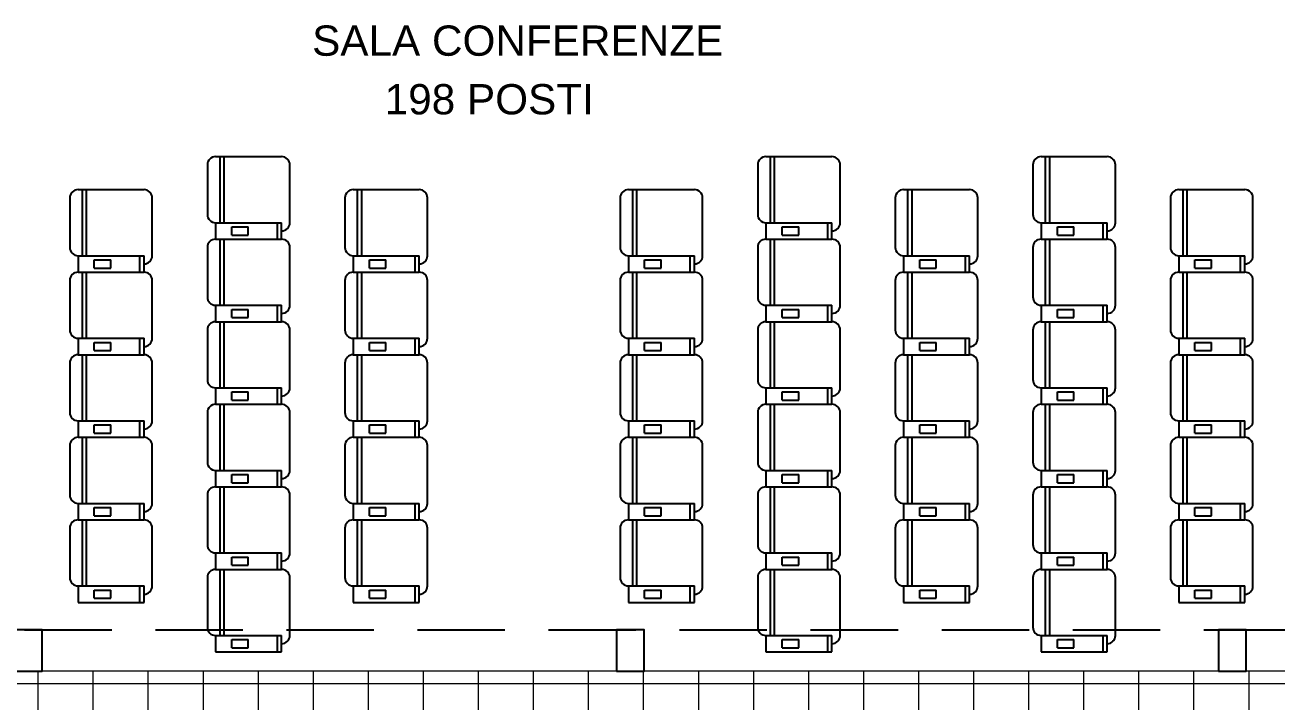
# Model space of a CAD drawing. Header units: millimetres. Extents: x 332.9 to 379.4, y 167.7 to 192.7.
# Drawn here: x 361.96 to 371.06, y 178.22 to 183.14 of the extents above; entities that cross this region are included whole.
import ezdxf

# ---------------------------------------------------------------- set-up
doc = ezdxf.new("R2010")
doc.units = ezdxf.units.MM
doc.linetypes.add('TRATTEGGIATA2', pattern=[9.525, 6.35, -3.175])
doc.layers.add('PAVIMENTAZIONE - flooring', color=250, linetype='Continuous', lineweight=5)
doc.styles.get("Standard").update_dxf_attribs({"font": 'arial.ttf'})

msp = doc.modelspace()

# ---------------------------------------------------------------- hatches: boundary and pattern name
at = {"layer": 'PAVIMENTAZIONE - flooring', "linetype": 'Continuous'}
h = msp.add_hatch(dxfattribs=at)
h.set_pattern_fill('_USER', color=251, scale=0.4, angle=90, style=0, double=1, pattern_type=0)
h.set_pattern_definition([(90, (125.25827, 11.9578), (-0.4, 2e-17), []), (180, (125.25827, 11.9578), (-5e-17, -0.4), [])])
h.paths.add_polyline_path([(376.9874, 178.4474), (354.2577, 178.4474), (354.2577, 178.433), (355.2338, 178.433), (355.2338, 178.3842, -0.394387), (354.2374, 177.4474), (354.2374, 177.4474, -0.394387), (355.2338, 176.5107), (355.2338, 176.4619), (354.2577, 176.4619), (354.2577, 176.4474), (375.3158, 176.4474), (375.3158, 177.1752), (375.3535, 177.1752, -0.403471), (376.1086, 176.4474), (376.9874, 176.4474)])
h.paths.add_polyline_path([(355.2338, 178.3842), (354.2577, 178.3842), (354.2577, 178.427), (354.2374, 178.427), (354.2374, 177.4474, 0.394387)], flags=17)
h.paths.add_polyline_path([(354.2374, 177.4474), (354.2374, 176.4679), (354.2577, 176.4679), (354.2577, 176.5107), (355.2338, 176.5107, 0.394387)], flags=17)
h.paths.add_polyline_path([(375.3535, 177.1752), (375.3535, 176.4474), (376.1086, 176.4474, 0.403471)], flags=17)

# ---------------------------------------------------------------- linework, layer by layer
at = {"linetype": 'Continuous'}
for p, q in [((363.3474, 182.1874), (363.8274, 182.1874)), ((363.3774, 182.1874), (363.3774, 181.7074)), ((363.4074, 182.1874), (363.4074, 181.7074)), ((367.3474, 182.1874), (367.8274, 182.1874)), ((367.3774, 182.1874), (367.3774, 181.7074)), ((367.4074, 182.1874), (367.4074, 181.7074)), ((369.3474, 182.1874), (369.8274, 182.1874)), ((369.3774, 182.1874), (369.3774, 181.7074)), ((369.4074, 182.1874), (369.4074, 181.7074)), ((363.2874, 182.1274), (363.2874, 181.7674)), ((363.8874, 181.7074), (363.8874, 182.1274)), ((367.2874, 182.1274), (367.2874, 181.7674)), ((367.8874, 181.7074), (367.8874, 182.1274)), ((369.2874, 182.1274), (369.2874, 181.7674)), ((369.8874, 181.7074), (369.8874, 182.1274)), ((362.3474, 181.9474), (362.8274, 181.9474)), ((362.3774, 181.9474), (362.3774, 181.4674)), ((362.4074, 181.9474), (362.4074, 181.4674)), ((364.3474, 181.9474), (364.8274, 181.9474)), ((364.3774, 181.9474), (364.3774, 181.4674)), ((364.4074, 181.9474), (364.4074, 181.4674)), ((366.3474, 181.9474), (366.8274, 181.9474)), ((366.3774, 181.9474), (366.3774, 181.4674)), ((366.4074, 181.9474), (366.4074, 181.4674)), ((368.3474, 181.9474), (368.8274, 181.9474)), ((368.3774, 181.9474), (368.3774, 181.4674)), ((368.4074, 181.9474), (368.4074, 181.4674)), ((370.3474, 181.9474), (370.8274, 181.9474)), ((370.3774, 181.9474), (370.3774, 181.4674)), ((370.4074, 181.9474), (370.4074, 181.4674)), ((362.2874, 181.8874), (362.2874, 181.5274)), ((362.8874, 181.4674), (362.8874, 181.8874)), ((364.2874, 181.8874), (364.2874, 181.5274)), ((364.8874, 181.4674), (364.8874, 181.8874)), ((366.2874, 181.8874), (366.2874, 181.5274)), ((366.8874, 181.4674), (366.8874, 181.8874)), ((368.2874, 181.8874), (368.2874, 181.5274)), ((368.8874, 181.4674), (368.8874, 181.8874)), ((370.2874, 181.8874), (370.2874, 181.5274)), ((370.8874, 181.4674), (370.8874, 181.8874)), ((363.3474, 181.7074), (363.8274, 181.7074)), ((363.3474, 181.7074), (363.3474, 181.5874)), ((363.4653, 181.6774), (363.5853, 181.6774)), ((363.4653, 181.6174), (363.4653, 181.6774)), ((363.5853, 181.6174), (363.5853, 181.6774)), ((363.7974, 181.5874), (363.7974, 181.7074)), ((363.8274, 181.5874), (363.8274, 181.7074)), ((367.3474, 181.7074), (367.8274, 181.7074)), ((367.3474, 181.7074), (367.3474, 181.5874)), ((367.4653, 181.6774), (367.5853, 181.6774)), ((367.4653, 181.6174), (367.4653, 181.6774)), ((367.5853, 181.6174), (367.5853, 181.6774)), ((367.7974, 181.5874), (367.7974, 181.7074)), ((367.8274, 181.5874), (367.8274, 181.7074)), ((369.3474, 181.7074), (369.8274, 181.7074)), ((369.3474, 181.7074), (369.3474, 181.5874)), ((369.4653, 181.6774), (369.5853, 181.6774)), ((369.4653, 181.6174), (369.4653, 181.6774)), ((369.5853, 181.6174), (369.5853, 181.6774)), ((369.7974, 181.5874), (369.7974, 181.7074)), ((369.8274, 181.5874), (369.8274, 181.7074)), ((363.3474, 181.5874), (363.8274, 181.5874)), ((363.3474, 181.5874), (363.8274, 181.5874)), ((363.3774, 181.5874), (363.3774, 181.1074)), ((363.4074, 181.5874), (363.4074, 181.1074)), ((363.4653, 181.6174), (363.5853, 181.6174)), ((367.3474, 181.5874), (367.8274, 181.5874)), ((367.3474, 181.5874), (367.8274, 181.5874)), ((367.3774, 181.5874), (367.3774, 181.1074)), ((367.4074, 181.5874), (367.4074, 181.1074)), ((367.4653, 181.6174), (367.5853, 181.6174)), ((369.3474, 181.5874), (369.8274, 181.5874)), ((369.3474, 181.5874), (369.8274, 181.5874)), ((369.3774, 181.5874), (369.3774, 181.1074)), ((369.4074, 181.5874), (369.4074, 181.1074)), ((369.4653, 181.6174), (369.5853, 181.6174)), ((362.3474, 181.4674), (362.8274, 181.4674)), ((362.3474, 181.4674), (362.3474, 181.3474)), ((362.4653, 181.4374), (362.5853, 181.4374)), ((362.4653, 181.3774), (362.4653, 181.4374)), ((362.5853, 181.3774), (362.5853, 181.4374)), ((362.7974, 181.3474), (362.7974, 181.4674)), ((362.8274, 181.3474), (362.8274, 181.4674)), ((363.2874, 181.5274), (363.2874, 181.1674)), ((363.8874, 181.1074), (363.8874, 181.5274)), ((364.3474, 181.4674), (364.8274, 181.4674)), ((364.3474, 181.4674), (364.3474, 181.3474)), ((364.4653, 181.4374), (364.5853, 181.4374)), ((364.4653, 181.3774), (364.4653, 181.4374)), ((364.5853, 181.3774), (364.5853, 181.4374)), ((364.7974, 181.3474), (364.7974, 181.4674)), ((364.8274, 181.3474), (364.8274, 181.4674)), ((366.3474, 181.4674), (366.8274, 181.4674)), ((366.3474, 181.4674), (366.3474, 181.3474)), ((366.4653, 181.4374), (366.5853, 181.4374)), ((366.4653, 181.3774), (366.4653, 181.4374)), ((366.5853, 181.3774), (366.5853, 181.4374)), ((366.7974, 181.3474), (366.7974, 181.4674)), ((366.8274, 181.3474), (366.8274, 181.4674)), ((367.2874, 181.5274), (367.2874, 181.1674)), ((367.8874, 181.1074), (367.8874, 181.5274)), ((368.3474, 181.4674), (368.8274, 181.4674)), ((368.3474, 181.4674), (368.3474, 181.3474)), ((368.4653, 181.4374), (368.5853, 181.4374)), ((368.4653, 181.3774), (368.4653, 181.4374)), ((368.5853, 181.3774), (368.5853, 181.4374)), ((368.7974, 181.3474), (368.7974, 181.4674)), ((368.8274, 181.3474), (368.8274, 181.4674)), ((369.2874, 181.5274), (369.2874, 181.1674)), ((369.8874, 181.1074), (369.8874, 181.5274)), ((370.3474, 181.4674), (370.8274, 181.4674)), ((370.3474, 181.4674), (370.3474, 181.3474)), ((370.4653, 181.4374), (370.5853, 181.4374)), ((370.4653, 181.3774), (370.4653, 181.4374)), ((370.5853, 181.3774), (370.5853, 181.4374)), ((370.7974, 181.3474), (370.7974, 181.4674)), ((370.8274, 181.3474), (370.8274, 181.4674)), ((362.3474, 181.3474), (362.8274, 181.3474)), ((362.3474, 181.3474), (362.8274, 181.3474)), ((362.3774, 181.3474), (362.3774, 180.8674)), ((362.4074, 181.3474), (362.4074, 180.8674)), ((362.4653, 181.3774), (362.5853, 181.3774)), ((364.3474, 181.3474), (364.8274, 181.3474)), ((364.3474, 181.3474), (364.8274, 181.3474)), ((364.3774, 181.3474), (364.3774, 180.8674)), ((364.4074, 181.3474), (364.4074, 180.8674)), ((364.4653, 181.3774), (364.5853, 181.3774)), ((366.3474, 181.3474), (366.8274, 181.3474)), ((366.3474, 181.3474), (366.8274, 181.3474)), ((366.3774, 181.3474), (366.3774, 180.8674)), ((366.4074, 181.3474), (366.4074, 180.8674)), ((366.4653, 181.3774), (366.5853, 181.3774)), ((368.3474, 181.3474), (368.8274, 181.3474)), ((368.3474, 181.3474), (368.8274, 181.3474)), ((368.3774, 181.3474), (368.3774, 180.8674)), ((368.4074, 181.3474), (368.4074, 180.8674)), ((368.4653, 181.3774), (368.5853, 181.3774)), ((370.3474, 181.3474), (370.8274, 181.3474)), ((370.3474, 181.3474), (370.8274, 181.3474)), ((370.3774, 181.3474), (370.3774, 180.8674)), ((370.4074, 181.3474), (370.4074, 180.8674)), ((370.4653, 181.3774), (370.5853, 181.3774)), ((362.2874, 181.2874), (362.2874, 180.9274)), ((362.8874, 180.8674), (362.8874, 181.2874)), ((364.2874, 181.2874), (364.2874, 180.9274)), ((364.8874, 180.8674), (364.8874, 181.2874)), ((366.2874, 181.2874), (366.2874, 180.9274)), ((366.8874, 180.8674), (366.8874, 181.2874)), ((368.2874, 181.2874), (368.2874, 180.9274)), ((368.8874, 180.8674), (368.8874, 181.2874)), ((370.2874, 181.2874), (370.2874, 180.9274)), ((370.8874, 180.8674), (370.8874, 181.2874)), ((363.3474, 181.1074), (363.8274, 181.1074)), ((363.3474, 181.1074), (363.3474, 180.9874)), ((363.4653, 181.0774), (363.5853, 181.0774)), ((363.4653, 181.0174), (363.4653, 181.0774)), ((363.5853, 181.0174), (363.5853, 181.0774)), ((363.7974, 180.9874), (363.7974, 181.1074)), ((363.8274, 180.9874), (363.8274, 181.1074)), ((367.3474, 181.1074), (367.8274, 181.1074)), ((367.3474, 181.1074), (367.3474, 180.9874)), ((367.4653, 181.0774), (367.5853, 181.0774)), ((367.4653, 181.0174), (367.4653, 181.0774)), ((367.5853, 181.0174), (367.5853, 181.0774)), ((367.7974, 180.9874), (367.7974, 181.1074)), ((367.8274, 180.9874), (367.8274, 181.1074)), ((369.3474, 181.1074), (369.8274, 181.1074)), ((369.3474, 181.1074), (369.3474, 180.9874)), ((369.4653, 181.0774), (369.5853, 181.0774)), ((369.4653, 181.0174), (369.4653, 181.0774)), ((369.5853, 181.0174), (369.5853, 181.0774)), ((369.7974, 180.9874), (369.7974, 181.1074)), ((369.8274, 180.9874), (369.8274, 181.1074)), ((363.3474, 180.9874), (363.8274, 180.9874)), ((363.3474, 180.9874), (363.8274, 180.9874)), ((363.3774, 180.9874), (363.3774, 180.5074)), ((363.4074, 180.9874), (363.4074, 180.5074)), ((363.4653, 181.0174), (363.5853, 181.0174)), ((367.3474, 180.9874), (367.8274, 180.9874)), ((367.3474, 180.9874), (367.8274, 180.9874)), ((367.3774, 180.9874), (367.3774, 180.5074)), ((367.4074, 180.9874), (367.4074, 180.5074)), ((367.4653, 181.0174), (367.5853, 181.0174)), ((369.3474, 180.9874), (369.8274, 180.9874)), ((369.3474, 180.9874), (369.8274, 180.9874)), ((369.3774, 180.9874), (369.3774, 180.5074)), ((369.4074, 180.9874), (369.4074, 180.5074)), ((369.4653, 181.0174), (369.5853, 181.0174)), ((363.2874, 180.9274), (363.2874, 180.5674)), ((363.8874, 180.5074), (363.8874, 180.9274)), ((367.2874, 180.9274), (367.2874, 180.5674)), ((367.8874, 180.5074), (367.8874, 180.9274)), ((369.2874, 180.9274), (369.2874, 180.5674)), ((369.8874, 180.5074), (369.8874, 180.9274)), ((362.3474, 180.8674), (362.8274, 180.8674)), ((362.3474, 180.8674), (362.3474, 180.7474)), ((362.4653, 180.8374), (362.5853, 180.8374)), ((362.4653, 180.7774), (362.4653, 180.8374)), ((362.5853, 180.7774), (362.5853, 180.8374)), ((362.7974, 180.7474), (362.7974, 180.8674)), ((362.8274, 180.7474), (362.8274, 180.8674)), ((364.3474, 180.8674), (364.8274, 180.8674)), ((364.3474, 180.8674), (364.3474, 180.7474)), ((364.4653, 180.8374), (364.5853, 180.8374)), ((364.4653, 180.7774), (364.4653, 180.8374)), ((364.5853, 180.7774), (364.5853, 180.8374)), ((364.7974, 180.7474), (364.7974, 180.8674)), ((364.8274, 180.7474), (364.8274, 180.8674)), ((366.3474, 180.8674), (366.8274, 180.8674)), ((366.3474, 180.8674), (366.3474, 180.7474)), ((366.4653, 180.8374), (366.5853, 180.8374)), ((366.4653, 180.7774), (366.4653, 180.8374)), ((366.5853, 180.7774), (366.5853, 180.8374)), ((366.7974, 180.7474), (366.7974, 180.8674)), ((366.8274, 180.7474), (366.8274, 180.8674)), ((368.3474, 180.8674), (368.8274, 180.8674)), ((368.3474, 180.8674), (368.3474, 180.7474)), ((368.4653, 180.8374), (368.5853, 180.8374)), ((368.4653, 180.7774), (368.4653, 180.8374)), ((368.5853, 180.7774), (368.5853, 180.8374)), ((368.7974, 180.7474), (368.7974, 180.8674)), ((368.8274, 180.7474), (368.8274, 180.8674)), ((370.3474, 180.8674), (370.8274, 180.8674)), ((370.3474, 180.8674), (370.3474, 180.7474)), ((370.4653, 180.8374), (370.5853, 180.8374)), ((370.4653, 180.7774), (370.4653, 180.8374)), ((370.5853, 180.7774), (370.5853, 180.8374)), ((370.7974, 180.7474), (370.7974, 180.8674)), ((370.8274, 180.7474), (370.8274, 180.8674)), ((362.3474, 180.7474), (362.8274, 180.7474)), ((362.3474, 180.7474), (362.8274, 180.7474)), ((362.3774, 180.7474), (362.3774, 180.2674)), ((362.4074, 180.7474), (362.4074, 180.2674)), ((362.4653, 180.7774), (362.5853, 180.7774)), ((364.3474, 180.7474), (364.8274, 180.7474)), ((364.3474, 180.7474), (364.8274, 180.7474)), ((364.3774, 180.7474), (364.3774, 180.2674)), ((364.4074, 180.7474), (364.4074, 180.2674)), ((364.4653, 180.7774), (364.5853, 180.7774)), ((366.3474, 180.7474), (366.8274, 180.7474)), ((366.3474, 180.7474), (366.8274, 180.7474)), ((366.3774, 180.7474), (366.3774, 180.2674)), ((366.4074, 180.7474), (366.4074, 180.2674)), ((366.4653, 180.7774), (366.5853, 180.7774)), ((368.3474, 180.7474), (368.8274, 180.7474)), ((368.3474, 180.7474), (368.8274, 180.7474)), ((368.3774, 180.7474), (368.3774, 180.2674)), ((368.4074, 180.7474), (368.4074, 180.2674)), ((368.4653, 180.7774), (368.5853, 180.7774)), ((370.3474, 180.7474), (370.8274, 180.7474)), ((370.3474, 180.7474), (370.8274, 180.7474)), ((370.3774, 180.7474), (370.3774, 180.2674)), ((370.4074, 180.7474), (370.4074, 180.2674)), ((370.4653, 180.7774), (370.5853, 180.7774)), ((362.2874, 180.6874), (362.2874, 180.3274)), ((362.8874, 180.2674), (362.8874, 180.6874)), ((364.2874, 180.6874), (364.2874, 180.3274)), ((364.8874, 180.2674), (364.8874, 180.6874)), ((366.2874, 180.6874), (366.2874, 180.3274)), ((366.8874, 180.2674), (366.8874, 180.6874)), ((368.2874, 180.6874), (368.2874, 180.3274)), ((368.8874, 180.2674), (368.8874, 180.6874)), ((370.2874, 180.6874), (370.2874, 180.3274)), ((370.8874, 180.2674), (370.8874, 180.6874)), ((363.3474, 180.5074), (363.8274, 180.5074)), ((363.3474, 180.5074), (363.3474, 180.3874)), ((363.4653, 180.4774), (363.5853, 180.4774)), ((363.4653, 180.4174), (363.4653, 180.4774)), ((363.5853, 180.4174), (363.5853, 180.4774)), ((363.7974, 180.3874), (363.7974, 180.5074)), ((363.8274, 180.3874), (363.8274, 180.5074)), ((367.3474, 180.5074), (367.8274, 180.5074)), ((367.3474, 180.5074), (367.3474, 180.3874)), ((367.4653, 180.4774), (367.5853, 180.4774)), ((367.4653, 180.4174), (367.4653, 180.4774)), ((367.5853, 180.4174), (367.5853, 180.4774)), ((367.7974, 180.3874), (367.7974, 180.5074)), ((367.8274, 180.3874), (367.8274, 180.5074)), ((369.3474, 180.5074), (369.8274, 180.5074)), ((369.3474, 180.5074), (369.3474, 180.3874)), ((369.4653, 180.4774), (369.5853, 180.4774)), ((369.4653, 180.4174), (369.4653, 180.4774)), ((369.5853, 180.4174), (369.5853, 180.4774)), ((369.7974, 180.3874), (369.7974, 180.5074)), ((369.8274, 180.3874), (369.8274, 180.5074)), ((363.3474, 180.3874), (363.8274, 180.3874)), ((363.3474, 180.3874), (363.8274, 180.3874)), ((363.3774, 180.3874), (363.3774, 179.9074)), ((363.4074, 180.3874), (363.4074, 179.9074)), ((363.4653, 180.4174), (363.5853, 180.4174)), ((367.3474, 180.3874), (367.8274, 180.3874)), ((367.3474, 180.3874), (367.8274, 180.3874)), ((367.3774, 180.3874), (367.3774, 179.9074)), ((367.4074, 180.3874), (367.4074, 179.9074)), ((367.4653, 180.4174), (367.5853, 180.4174)), ((369.3474, 180.3874), (369.8274, 180.3874)), ((369.3474, 180.3874), (369.8274, 180.3874)), ((369.3774, 180.3874), (369.3774, 179.9074)), ((369.4074, 180.3874), (369.4074, 179.9074)), ((369.4653, 180.4174), (369.5853, 180.4174)), ((362.3474, 180.2674), (362.8274, 180.2674)), ((362.3474, 180.2674), (362.3474, 180.1474)), ((362.7974, 180.1474), (362.7974, 180.2674)), ((362.8274, 180.1474), (362.8274, 180.2674)), ((363.2874, 180.3274), (363.2874, 179.9674)), ((363.8874, 179.9074), (363.8874, 180.3274)), ((364.3474, 180.2674), (364.8274, 180.2674)), ((364.3474, 180.2674), (364.3474, 180.1474)), ((364.7974, 180.1474), (364.7974, 180.2674)), ((364.8274, 180.1474), (364.8274, 180.2674)), ((366.3474, 180.2674), (366.8274, 180.2674)), ((366.3474, 180.2674), (366.3474, 180.1474)), ((366.7974, 180.1474), (366.7974, 180.2674)), ((366.8274, 180.1474), (366.8274, 180.2674)), ((367.2874, 180.3274), (367.2874, 179.9674)), ((367.8874, 179.9074), (367.8874, 180.3274)), ((368.3474, 180.2674), (368.8274, 180.2674)), ((368.3474, 180.2674), (368.3474, 180.1474)), ((368.7974, 180.1474), (368.7974, 180.2674)), ((368.8274, 180.1474), (368.8274, 180.2674)), ((369.2874, 180.3274), (369.2874, 179.9674)), ((369.8874, 179.9074), (369.8874, 180.3274)), ((370.3474, 180.2674), (370.8274, 180.2674)), ((370.3474, 180.2674), (370.3474, 180.1474)), ((370.7974, 180.1474), (370.7974, 180.2674)), ((370.8274, 180.1474), (370.8274, 180.2674)), ((362.4653, 180.2374), (362.5853, 180.2374)), ((362.4653, 180.1774), (362.4653, 180.2374)), ((362.4653, 180.1774), (362.5853, 180.1774)), ((362.5853, 180.1774), (362.5853, 180.2374)), ((364.4653, 180.2374), (364.5853, 180.2374)), ((364.4653, 180.1774), (364.4653, 180.2374)), ((364.4653, 180.1774), (364.5853, 180.1774)), ((364.5853, 180.1774), (364.5853, 180.2374)), ((366.4653, 180.2374), (366.5853, 180.2374)), ((366.4653, 180.1774), (366.4653, 180.2374)), ((366.4653, 180.1774), (366.5853, 180.1774)), ((366.5853, 180.1774), (366.5853, 180.2374)), ((368.4653, 180.2374), (368.5853, 180.2374)), ((368.4653, 180.1774), (368.4653, 180.2374)), ((368.4653, 180.1774), (368.5853, 180.1774)), ((368.5853, 180.1774), (368.5853, 180.2374)), ((370.4653, 180.2374), (370.5853, 180.2374)), ((370.4653, 180.1774), (370.4653, 180.2374)), ((370.4653, 180.1774), (370.5853, 180.1774)), ((370.5853, 180.1774), (370.5853, 180.2374)), ((362.2874, 180.0874), (362.2874, 179.7274)), ((362.3474, 180.1474), (362.8274, 180.1474)), ((362.3474, 180.1474), (362.8274, 180.1474)), ((362.3774, 180.1474), (362.3774, 179.6674)), ((362.4074, 180.1474), (362.4074, 179.6674)), ((362.8874, 179.6674), (362.8874, 180.0874)), ((364.2874, 180.0874), (364.2874, 179.7274)), ((364.3474, 180.1474), (364.8274, 180.1474)), ((364.3474, 180.1474), (364.8274, 180.1474)), ((364.3774, 180.1474), (364.3774, 179.6674)), ((364.4074, 180.1474), (364.4074, 179.6674)), ((364.8874, 179.6674), (364.8874, 180.0874)), ((366.2874, 180.0874), (366.2874, 179.7274)), ((366.3474, 180.1474), (366.8274, 180.1474)), ((366.3474, 180.1474), (366.8274, 180.1474)), ((366.3774, 180.1474), (366.3774, 179.6674)), ((366.4074, 180.1474), (366.4074, 179.6674)), ((366.8874, 179.6674), (366.8874, 180.0874)), ((368.2874, 180.0874), (368.2874, 179.7274)), ((368.3474, 180.1474), (368.8274, 180.1474)), ((368.3474, 180.1474), (368.8274, 180.1474)), ((368.3774, 180.1474), (368.3774, 179.6674)), ((368.4074, 180.1474), (368.4074, 179.6674)), ((368.8874, 179.6674), (368.8874, 180.0874)), ((370.2874, 180.0874), (370.2874, 179.7274)), ((370.3474, 180.1474), (370.8274, 180.1474)), ((370.3474, 180.1474), (370.8274, 180.1474)), ((370.3774, 180.1474), (370.3774, 179.6674)), ((370.4074, 180.1474), (370.4074, 179.6674)), ((370.8874, 179.6674), (370.8874, 180.0874)), ((363.3474, 179.9074), (363.8274, 179.9074)), ((363.3474, 179.9074), (363.3474, 179.7874)), ((363.7974, 179.7874), (363.7974, 179.9074)), ((363.8274, 179.7874), (363.8274, 179.9074)), ((367.3474, 179.9074), (367.8274, 179.9074)), ((367.3474, 179.9074), (367.3474, 179.7874)), ((367.7974, 179.7874), (367.7974, 179.9074)), ((367.8274, 179.7874), (367.8274, 179.9074)), ((369.3474, 179.9074), (369.8274, 179.9074)), ((369.3474, 179.9074), (369.3474, 179.7874)), ((369.7974, 179.7874), (369.7974, 179.9074)), ((369.8274, 179.7874), (369.8274, 179.9074)), ((363.4653, 179.8774), (363.5853, 179.8774)), ((363.4653, 179.8174), (363.4653, 179.8774)), ((363.4653, 179.8174), (363.5853, 179.8174)), ((363.5853, 179.8174), (363.5853, 179.8774)), ((367.4653, 179.8774), (367.5853, 179.8774)), ((367.4653, 179.8174), (367.4653, 179.8774)), ((367.4653, 179.8174), (367.5853, 179.8174)), ((367.5853, 179.8174), (367.5853, 179.8774)), ((369.4653, 179.8774), (369.5853, 179.8774)), ((369.4653, 179.8174), (369.4653, 179.8774)), ((369.4653, 179.8174), (369.5853, 179.8174)), ((369.5853, 179.8174), (369.5853, 179.8774)), ((363.2874, 179.7274), (363.2874, 179.3674)), ((363.3474, 179.7874), (363.8274, 179.7874)), ((363.3474, 179.7874), (363.8274, 179.7874)), ((363.3774, 179.7874), (363.3774, 179.3074)), ((363.4074, 179.7874), (363.4074, 179.3074)), ((363.8874, 179.3074), (363.8874, 179.7274)), ((367.2874, 179.7274), (367.2874, 179.3674)), ((367.3474, 179.7874), (367.8274, 179.7874)), ((367.3474, 179.7874), (367.8274, 179.7874)), ((367.3774, 179.7874), (367.3774, 179.3074)), ((367.4074, 179.7874), (367.4074, 179.3074)), ((367.8874, 179.3074), (367.8874, 179.7274)), ((369.2874, 179.7274), (369.2874, 179.3674)), ((369.3474, 179.7874), (369.8274, 179.7874)), ((369.3474, 179.7874), (369.8274, 179.7874)), ((369.3774, 179.7874), (369.3774, 179.3074)), ((369.4074, 179.7874), (369.4074, 179.3074)), ((369.8874, 179.3074), (369.8874, 179.7274)), ((362.3474, 179.6674), (362.8274, 179.6674)), ((362.3474, 179.6674), (362.3474, 179.5474)), ((362.4653, 179.6374), (362.5853, 179.6374)), ((362.4653, 179.5774), (362.4653, 179.6374)), ((362.5853, 179.5774), (362.5853, 179.6374)), ((362.7974, 179.5474), (362.7974, 179.6674)), ((362.8274, 179.5474), (362.8274, 179.6674)), ((364.3474, 179.6674), (364.8274, 179.6674)), ((364.3474, 179.6674), (364.3474, 179.5474)), ((364.4653, 179.6374), (364.5853, 179.6374)), ((364.4653, 179.5774), (364.4653, 179.6374)), ((364.5853, 179.5774), (364.5853, 179.6374)), ((364.7974, 179.5474), (364.7974, 179.6674)), ((364.8274, 179.5474), (364.8274, 179.6674)), ((366.3474, 179.6674), (366.8274, 179.6674)), ((366.3474, 179.6674), (366.3474, 179.5474)), ((366.4653, 179.6374), (366.5853, 179.6374)), ((366.4653, 179.5774), (366.4653, 179.6374)), ((366.5853, 179.5774), (366.5853, 179.6374)), ((366.7974, 179.5474), (366.7974, 179.6674)), ((366.8274, 179.5474), (366.8274, 179.6674)), ((368.3474, 179.6674), (368.8274, 179.6674)), ((368.3474, 179.6674), (368.3474, 179.5474)), ((368.4653, 179.6374), (368.5853, 179.6374)), ((368.4653, 179.5774), (368.4653, 179.6374)), ((368.5853, 179.5774), (368.5853, 179.6374)), ((368.7974, 179.5474), (368.7974, 179.6674)), ((368.8274, 179.5474), (368.8274, 179.6674)), ((370.3474, 179.6674), (370.8274, 179.6674)), ((370.3474, 179.6674), (370.3474, 179.5474)), ((370.4653, 179.6374), (370.5853, 179.6374)), ((370.4653, 179.5774), (370.4653, 179.6374)), ((370.5853, 179.5774), (370.5853, 179.6374)), ((370.7974, 179.5474), (370.7974, 179.6674)), ((370.8274, 179.5474), (370.8274, 179.6674)), ((362.3474, 179.5474), (362.8274, 179.5474)), ((362.3474, 179.5474), (362.8274, 179.5474)), ((362.3774, 179.5474), (362.3774, 179.0674)), ((362.4074, 179.5474), (362.4074, 179.0674)), ((362.4653, 179.5774), (362.5853, 179.5774)), ((364.3474, 179.5474), (364.8274, 179.5474)), ((364.3474, 179.5474), (364.8274, 179.5474)), ((364.3774, 179.5474), (364.3774, 179.0674)), ((364.4074, 179.5474), (364.4074, 179.0674)), ((364.4653, 179.5774), (364.5853, 179.5774)), ((366.3474, 179.5474), (366.8274, 179.5474)), ((366.3474, 179.5474), (366.8274, 179.5474)), ((366.3774, 179.5474), (366.3774, 179.0674)), ((366.4074, 179.5474), (366.4074, 179.0674)), ((366.4653, 179.5774), (366.5853, 179.5774)), ((368.3474, 179.5474), (368.8274, 179.5474)), ((368.3474, 179.5474), (368.8274, 179.5474)), ((368.3774, 179.5474), (368.3774, 179.0674)), ((368.4074, 179.5474), (368.4074, 179.0674)), ((368.4653, 179.5774), (368.5853, 179.5774)), ((370.3474, 179.5474), (370.8274, 179.5474)), ((370.3474, 179.5474), (370.8274, 179.5474)), ((370.3774, 179.5474), (370.3774, 179.0674)), ((370.4074, 179.5474), (370.4074, 179.0674)), ((370.4653, 179.5774), (370.5853, 179.5774)), ((362.2874, 179.4874), (362.2874, 179.1274)), ((362.8874, 179.0674), (362.8874, 179.4874)), ((364.2874, 179.4874), (364.2874, 179.1274)), ((364.8874, 179.0674), (364.8874, 179.4874)), ((366.2874, 179.4874), (366.2874, 179.1274)), ((366.8874, 179.0674), (366.8874, 179.4874)), ((368.2874, 179.4874), (368.2874, 179.1274)), ((368.8874, 179.0674), (368.8874, 179.4874)), ((370.2874, 179.4874), (370.2874, 179.1274)), ((370.8874, 179.0674), (370.8874, 179.4874)), ((363.3474, 179.3074), (363.8274, 179.3074)), ((363.3474, 179.3074), (363.3474, 179.1874)), ((363.4653, 179.2774), (363.5853, 179.2774)), ((363.4653, 179.2174), (363.4653, 179.2774)), ((363.5853, 179.2174), (363.5853, 179.2774)), ((363.7974, 179.1874), (363.7974, 179.3074)), ((363.8274, 179.1874), (363.8274, 179.3074)), ((367.3474, 179.3074), (367.8274, 179.3074)), ((367.3474, 179.3074), (367.3474, 179.1874)), ((367.4653, 179.2774), (367.5853, 179.2774)), ((367.4653, 179.2174), (367.4653, 179.2774)), ((367.5853, 179.2174), (367.5853, 179.2774)), ((367.7974, 179.1874), (367.7974, 179.3074)), ((367.8274, 179.1874), (367.8274, 179.3074)), ((369.3474, 179.3074), (369.8274, 179.3074)), ((369.3474, 179.3074), (369.3474, 179.1874)), ((369.4653, 179.2774), (369.5853, 179.2774)), ((369.4653, 179.2174), (369.4653, 179.2774)), ((369.5853, 179.2174), (369.5853, 179.2774)), ((369.7974, 179.1874), (369.7974, 179.3074)), ((369.8274, 179.1874), (369.8274, 179.3074)), ((363.3474, 179.1874), (363.8274, 179.1874)), ((363.3474, 179.1874), (363.8274, 179.1874)), ((363.3774, 179.1874), (363.3774, 178.7074)), ((363.4074, 179.1874), (363.4074, 178.7074)), ((363.4653, 179.2174), (363.5853, 179.2174)), ((367.3474, 179.1874), (367.8274, 179.1874)), ((367.3474, 179.1874), (367.8274, 179.1874)), ((367.3774, 179.1874), (367.3774, 178.7074)), ((367.4074, 179.1874), (367.4074, 178.7074)), ((367.4653, 179.2174), (367.5853, 179.2174)), ((369.3474, 179.1874), (369.8274, 179.1874)), ((369.3474, 179.1874), (369.8274, 179.1874)), ((369.3774, 179.1874), (369.3774, 178.7074)), ((369.4074, 179.1874), (369.4074, 178.7074)), ((369.4653, 179.2174), (369.5853, 179.2174)), ((363.2874, 179.1274), (363.2874, 178.7674)), ((363.8874, 178.7074), (363.8874, 179.1274)), ((367.2874, 179.1274), (367.2874, 178.7674)), ((367.8874, 178.7074), (367.8874, 179.1274)), ((369.2874, 179.1274), (369.2874, 178.7674)), ((369.8874, 178.7074), (369.8874, 179.1274)), ((362.3474, 179.0674), (362.8274, 179.0674)), ((362.3474, 179.0674), (362.3474, 178.9474)), ((362.4653, 179.0374), (362.5853, 179.0374)), ((362.4653, 178.9774), (362.4653, 179.0374)), ((362.5853, 178.9774), (362.5853, 179.0374)), ((362.7974, 178.9474), (362.7974, 179.0674)), ((362.8274, 178.9474), (362.8274, 179.0674)), ((364.3474, 179.0674), (364.8274, 179.0674)), ((364.3474, 179.0674), (364.3474, 178.9474)), ((364.4653, 179.0374), (364.5853, 179.0374)), ((364.4653, 178.9774), (364.4653, 179.0374)), ((364.5853, 178.9774), (364.5853, 179.0374)), ((364.7974, 178.9474), (364.7974, 179.0674)), ((364.8274, 178.9474), (364.8274, 179.0674)), ((366.3474, 179.0674), (366.8274, 179.0674)), ((366.3474, 179.0674), (366.3474, 178.9474)), ((366.4653, 179.0374), (366.5853, 179.0374)), ((366.4653, 178.9774), (366.4653, 179.0374)), ((366.5853, 178.9774), (366.5853, 179.0374)), ((366.7974, 178.9474), (366.7974, 179.0674)), ((366.8274, 178.9474), (366.8274, 179.0674)), ((368.3474, 179.0674), (368.8274, 179.0674)), ((368.3474, 179.0674), (368.3474, 178.9474)), ((368.4653, 179.0374), (368.5853, 179.0374)), ((368.4653, 178.9774), (368.4653, 179.0374)), ((368.5853, 178.9774), (368.5853, 179.0374)), ((368.7974, 178.9474), (368.7974, 179.0674)), ((368.8274, 178.9474), (368.8274, 179.0674)), ((370.3474, 179.0674), (370.8274, 179.0674)), ((370.3474, 179.0674), (370.3474, 178.9474)), ((370.4653, 179.0374), (370.5853, 179.0374)), ((370.4653, 178.9774), (370.4653, 179.0374)), ((370.5853, 178.9774), (370.5853, 179.0374)), ((370.7974, 178.9474), (370.7974, 179.0674)), ((370.8274, 178.9474), (370.8274, 179.0674)), ((362.3474, 178.9474), (362.8274, 178.9474)), ((362.4653, 178.9774), (362.5853, 178.9774)), ((364.3474, 178.9474), (364.8274, 178.9474)), ((364.4653, 178.9774), (364.5853, 178.9774)), ((366.3474, 178.9474), (366.8274, 178.9474)), ((366.4653, 178.9774), (366.5853, 178.9774)), ((368.3474, 178.9474), (368.8274, 178.9474)), ((368.4653, 178.9774), (368.5853, 178.9774)), ((370.3474, 178.9474), (370.8274, 178.9474)), ((370.4653, 178.9774), (370.5853, 178.9774)), ((363.3474, 178.7074), (363.8274, 178.7074)), ((363.3474, 178.7074), (363.3474, 178.5874)), ((363.7974, 178.5874), (363.7974, 178.7074)), ((363.8274, 178.5874), (363.8274, 178.7074)), ((367.3474, 178.7074), (367.8274, 178.7074)), ((367.3474, 178.7074), (367.3474, 178.5874)), ((367.7974, 178.5874), (367.7974, 178.7074)), ((367.8274, 178.5874), (367.8274, 178.7074)), ((369.3474, 178.7074), (369.8274, 178.7074)), ((369.3474, 178.7074), (369.3474, 178.5874)), ((369.7974, 178.5874), (369.7974, 178.7074)), ((369.8274, 178.5874), (369.8274, 178.7074)), ((363.4653, 178.6774), (363.5853, 178.6774)), ((363.4653, 178.6174), (363.4653, 178.6774)), ((363.4653, 178.6174), (363.5853, 178.6174)), ((363.5853, 178.6174), (363.5853, 178.6774)), ((367.4653, 178.6774), (367.5853, 178.6774)), ((367.4653, 178.6174), (367.4653, 178.6774)), ((367.4653, 178.6174), (367.5853, 178.6174)), ((367.5853, 178.6174), (367.5853, 178.6774)), ((369.4653, 178.6774), (369.5853, 178.6774)), ((369.4653, 178.6174), (369.4653, 178.6774)), ((369.4653, 178.6174), (369.5853, 178.6174)), ((369.5853, 178.6174), (369.5853, 178.6774)), ((363.3474, 178.5874), (363.8274, 178.5874)), ((367.3474, 178.5874), (367.8274, 178.5874)), ((369.3474, 178.5874), (369.8274, 178.5874))]:
    msp.add_line(p, q, dxfattribs=at)
at = {"linetype": 'TRATTEGGIATA2', "ltscale": 0.1}
msp.add_line((354.3374, 178.7474), (376.9874, 178.7474), dxfattribs=at)
at = {"linetype": 'Continuous'}
for points in [[(361.8874, 178.4474), (362.0874, 178.4474), (362.0874, 178.7474), (361.8874, 178.7474)], [(366.2624, 178.4474), (366.4624, 178.4474), (366.4624, 178.7474), (366.2624, 178.7474)], [(370.6374, 178.4474), (370.8374, 178.4474), (370.8374, 178.7474), (370.6374, 178.7474)]]:
    msp.add_lwpolyline(points, close=True, dxfattribs=at)
for centre, start, end in [((363.3474, 182.1274), 90, 180), ((363.8274, 182.1274), 0, 90), ((367.3474, 182.1274), 90, 180), ((367.8274, 182.1274), 0, 90), ((369.3474, 182.1274), 90, 180), ((369.8274, 182.1274), 0, 90), ((362.3474, 181.8874), 90, 180), ((362.8274, 181.8874), 0, 90), ((364.3474, 181.8874), 90, 180), ((364.8274, 181.8874), 0, 90), ((366.3474, 181.8874), 90, 180), ((366.8274, 181.8874), 0, 90), ((368.3474, 181.8874), 90, 180), ((368.8274, 181.8874), 0, 90), ((370.3474, 181.8874), 90, 180), ((370.8274, 181.8874), 0, 90), ((363.3474, 181.7674), 180, 270), ((367.3474, 181.7674), 180, 270), ((369.3474, 181.7674), 180, 270), ((363.8274, 181.7074), 270, 0), ((367.8274, 181.7074), 270, 0), ((369.8274, 181.7074), 270, 0), ((363.3474, 181.5274), 90, 180), ((363.8274, 181.5274), 0, 90), ((367.3474, 181.5274), 90, 180), ((367.8274, 181.5274), 0, 90), ((369.3474, 181.5274), 90, 180), ((369.8274, 181.5274), 0, 90), ((362.3474, 181.5274), 180, 270), ((362.8274, 181.4674), 270, 0), ((364.3474, 181.5274), 180, 270), ((364.8274, 181.4674), 270, 0), ((366.3474, 181.5274), 180, 270), ((366.8274, 181.4674), 270, 0), ((368.3474, 181.5274), 180, 270), ((368.8274, 181.4674), 270, 0), ((370.3474, 181.5274), 180, 270), ((370.8274, 181.4674), 270, 0), ((362.3474, 181.2874), 90, 180), ((362.8274, 181.2874), 0, 90), ((364.3474, 181.2874), 90, 180), ((364.8274, 181.2874), 0, 90), ((366.3474, 181.2874), 90, 180), ((366.8274, 181.2874), 0, 90), ((368.3474, 181.2874), 90, 180), ((368.8274, 181.2874), 0, 90), ((370.3474, 181.2874), 90, 180), ((370.8274, 181.2874), 0, 90), ((363.3474, 181.1674), 180, 270), ((367.3474, 181.1674), 180, 270), ((369.3474, 181.1674), 180, 270), ((363.8274, 181.1074), 270, 0), ((367.8274, 181.1074), 270, 0), ((369.8274, 181.1074), 270, 0), ((363.3474, 180.9274), 90, 180), ((363.8274, 180.9274), 0, 90), ((367.3474, 180.9274), 90, 180), ((367.8274, 180.9274), 0, 90), ((369.3474, 180.9274), 90, 180), ((369.8274, 180.9274), 0, 90), ((362.3474, 180.9274), 180, 270), ((364.3474, 180.9274), 180, 270), ((366.3474, 180.9274), 180, 270), ((368.3474, 180.9274), 180, 270), ((370.3474, 180.9274), 180, 270), ((362.8274, 180.8674), 270, 0), ((364.8274, 180.8674), 270, 0), ((366.8274, 180.8674), 270, 0), ((368.8274, 180.8674), 270, 0), ((370.8274, 180.8674), 270, 0), ((362.3474, 180.6874), 90, 180), ((362.8274, 180.6874), 0, 90), ((364.3474, 180.6874), 90, 180), ((364.8274, 180.6874), 0, 90), ((366.3474, 180.6874), 90, 180), ((366.8274, 180.6874), 0, 90), ((368.3474, 180.6874), 90, 180), ((368.8274, 180.6874), 0, 90), ((370.3474, 180.6874), 90, 180), ((370.8274, 180.6874), 0, 90), ((363.3474, 180.5674), 180, 270), ((367.3474, 180.5674), 180, 270), ((369.3474, 180.5674), 180, 270), ((363.8274, 180.5074), 270, 0), ((367.8274, 180.5074), 270, 0), ((369.8274, 180.5074), 270, 0), ((363.3474, 180.3274), 90, 180), ((363.8274, 180.3274), 0, 90), ((367.3474, 180.3274), 90, 180), ((367.8274, 180.3274), 0, 90), ((369.3474, 180.3274), 90, 180), ((369.8274, 180.3274), 0, 90), ((362.3474, 180.3274), 180, 270), ((362.8274, 180.2674), 270, 0), ((364.3474, 180.3274), 180, 270), ((364.8274, 180.2674), 270, 0), ((366.3474, 180.3274), 180, 270), ((366.8274, 180.2674), 270, 0), ((368.3474, 180.3274), 180, 270), ((368.8274, 180.2674), 270, 0), ((370.3474, 180.3274), 180, 270), ((370.8274, 180.2674), 270, 0), ((362.3474, 180.0874), 90, 180), ((362.8274, 180.0874), 0, 90), ((364.3474, 180.0874), 90, 180), ((364.8274, 180.0874), 0, 90), ((366.3474, 180.0874), 90, 180), ((366.8274, 180.0874), 0, 90), ((368.3474, 180.0874), 90, 180), ((368.8274, 180.0874), 0, 90), ((370.3474, 180.0874), 90, 180), ((370.8274, 180.0874), 0, 90), ((363.3474, 179.9674), 180, 270), ((363.8274, 179.9074), 270, 0), ((367.3474, 179.9674), 180, 270), ((367.8274, 179.9074), 270, 0), ((369.3474, 179.9674), 180, 270), ((369.8274, 179.9074), 270, 0), ((362.3474, 179.7274), 180, 270), ((363.3474, 179.7274), 90, 180), ((363.8274, 179.7274), 0, 90), ((364.3474, 179.7274), 180, 270), ((366.3474, 179.7274), 180, 270), ((367.3474, 179.7274), 90, 180), ((367.8274, 179.7274), 0, 90), ((368.3474, 179.7274), 180, 270), ((369.3474, 179.7274), 90, 180), ((369.8274, 179.7274), 0, 90), ((370.3474, 179.7274), 180, 270), ((362.8274, 179.6674), 270, 0), ((364.8274, 179.6674), 270, 0), ((366.8274, 179.6674), 270, 0), ((368.8274, 179.6674), 270, 0), ((370.8274, 179.6674), 270, 0), ((362.3474, 179.4874), 90, 180), ((362.8274, 179.4874), 0, 90), ((364.3474, 179.4874), 90, 180), ((364.8274, 179.4874), 0, 90), ((366.3474, 179.4874), 90, 180), ((366.8274, 179.4874), 0, 90), ((368.3474, 179.4874), 90, 180), ((368.8274, 179.4874), 0, 90), ((370.3474, 179.4874), 90, 180), ((370.8274, 179.4874), 0, 90), ((363.3474, 179.3674), 180, 270), ((367.3474, 179.3674), 180, 270), ((369.3474, 179.3674), 180, 270), ((363.8274, 179.3074), 270, 0), ((367.8274, 179.3074), 270, 0), ((369.8274, 179.3074), 270, 0), ((363.3474, 179.1274), 90, 180), ((363.8274, 179.1274), 0, 90), ((367.3474, 179.1274), 90, 180), ((367.8274, 179.1274), 0, 90), ((369.3474, 179.1274), 90, 180), ((369.8274, 179.1274), 0, 90), ((362.3474, 179.1274), 180, 270), ((364.3474, 179.1274), 180, 270), ((366.3474, 179.1274), 180, 270), ((368.3474, 179.1274), 180, 270), ((370.3474, 179.1274), 180, 270), ((362.8274, 179.0674), 270, 0), ((364.8274, 179.0674), 270, 0), ((366.8274, 179.0674), 270, 0), ((368.8274, 179.0674), 270, 0), ((370.8274, 179.0674), 270, 0), ((363.3474, 178.7674), 180, 270), ((363.8274, 178.7074), 270, 0), ((367.3474, 178.7674), 180, 270), ((367.8274, 178.7074), 270, 0), ((369.3474, 178.7674), 180, 270), ((369.8274, 178.7074), 270, 0)]:
    msp.add_arc(centre, 0.06, start, end, dxfattribs=at)
at = {"layer": 'PAVIMENTAZIONE - flooring', "color": 251, "linetype": 'Continuous'}
msp.add_line((376.9874, 178.4474), (354.3374, 178.4474), dxfattribs=at)

# ---------------------------------------------------------------- texts
at = {"linetype": 'Continuous'}
for s, p in [('SALA CONFERENZE', (364.049, 182.9206)), ('198 POSTI', (364.5763, 182.4946))]:
    msp.add_text(s, height=0.22, dxfattribs=at).set_placement(p)

doc.saveas('drawing.dxf')
